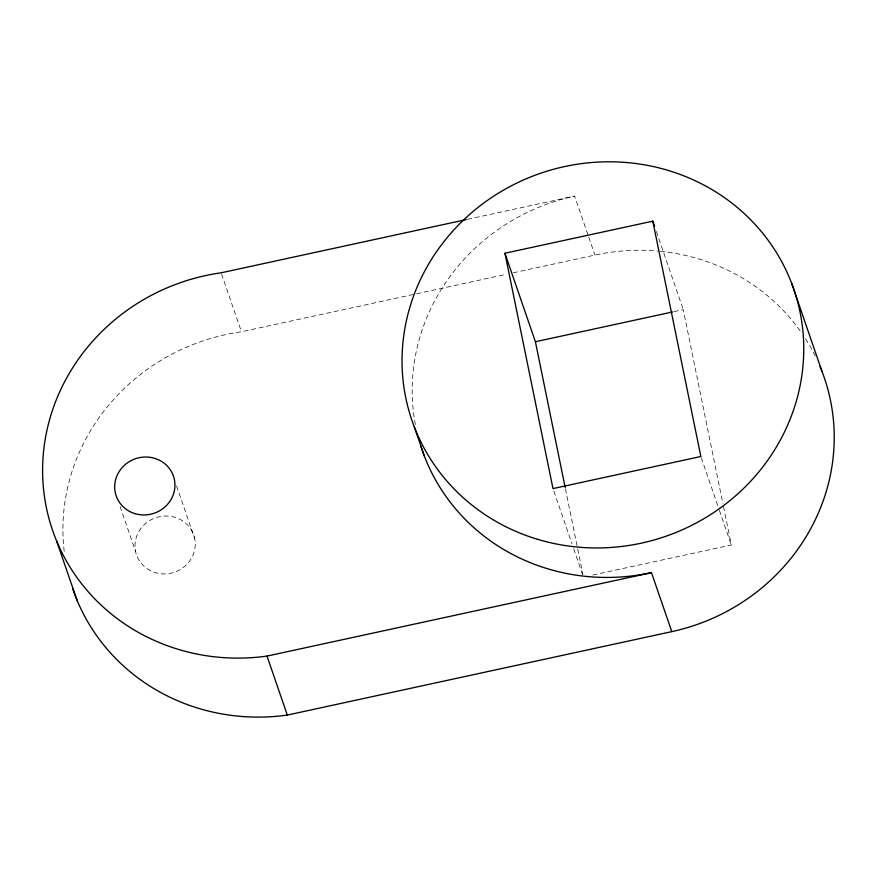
<?xml version="1.0" encoding="UTF-8"?>
<svg xmlns="http://www.w3.org/2000/svg" width="878" height="878" viewBox="0 0 878 878"><rect width="100%" height="100%" fill="white"/><g stroke="black" fill="none" stroke-linecap="round" stroke-linejoin="round"><path stroke-width="0.66" stroke-dasharray="4.39 3.29" d="M467.502 219.335L574.618 196.09L588.304 235.842M64.215 551.395A202.511 192.6 -19 0 1 241.472 331.785L506.562 274.254M513.257 272.795L594.922 255.081A201.885 192.008 -19 0 1 657.732 251.064M673.942 311.657L683.271 309.638L722.857 503.533M592.782 575.046L731.319 544.986L723.132 504.872M656.338 231.408L683.271 309.638M701.292 457.789L718.95 509.075M719.4 510.359L731.319 544.986M588.743 237.126L594.922 255.081M553.875 491.153L571.973 543.734M573.74 548.86L582.575 574.508M221.596 274.079L241.472 331.785M176.599 485.973L194.696 538.554A30.28 28.798 -19 0 1 155.329 572.632A30.28 28.798 -19 0 1 145.342 523.716A30.28 28.798 -19 0 1 194.696 538.554M120.099 506.507L135.552 551.384M565.432 488.816L577.45 547.652M577.724 548.991L582.904 574.399M415.393 424.579A201.885 192.008 -19 0 1 574.618 196.09M660.443 251.327A201.885 192.008 -19 0 1 801.175 332.312M805.565 338.886A201.885 192.008 -19 0 1 815.497 356.567"/><path stroke-width="1.32" d="M466.163 219.621L221.157 272.795A202.511 192.6 -19 0 0 43.9 492.404A202.511 192.6 -19 0 0 267 656.085L287.315 715.076L671.802 631.633A201.885 192.008 -19 0 0 820.041 366.565M652.804 221.157L700.853 456.505L552.986 488.596L504.938 253.237L652.804 221.157L654.571 226.283M504.938 253.237L535.404 341.729L672.614 311.953M267 656.085L651.487 572.643L671.802 631.633M791.605 283.166L822.071 371.646M414.186 426.587L424.337 456.077M56.653 541.057L76.968 600.047M535.404 341.729L565.169 487.477M651.487 572.643A201.885 192.008 -19 0 1 420.727 445.739M287.315 715.076A202.511 192.6 -19 0 1 72.654 588.622M537.61 539.322A201.885 192.008 -19 0 0 800.045 312.085A201.885 192.008 -19 0 0 471.036 213.211A201.885 192.008 -19 0 0 537.61 539.322M135.025 513.652A30.28 28.798 -19 0 0 174.393 479.564A30.28 28.798 -19 0 0 125.038 464.736A30.28 28.798 -19 0 0 135.025 513.652"/></g></svg>
